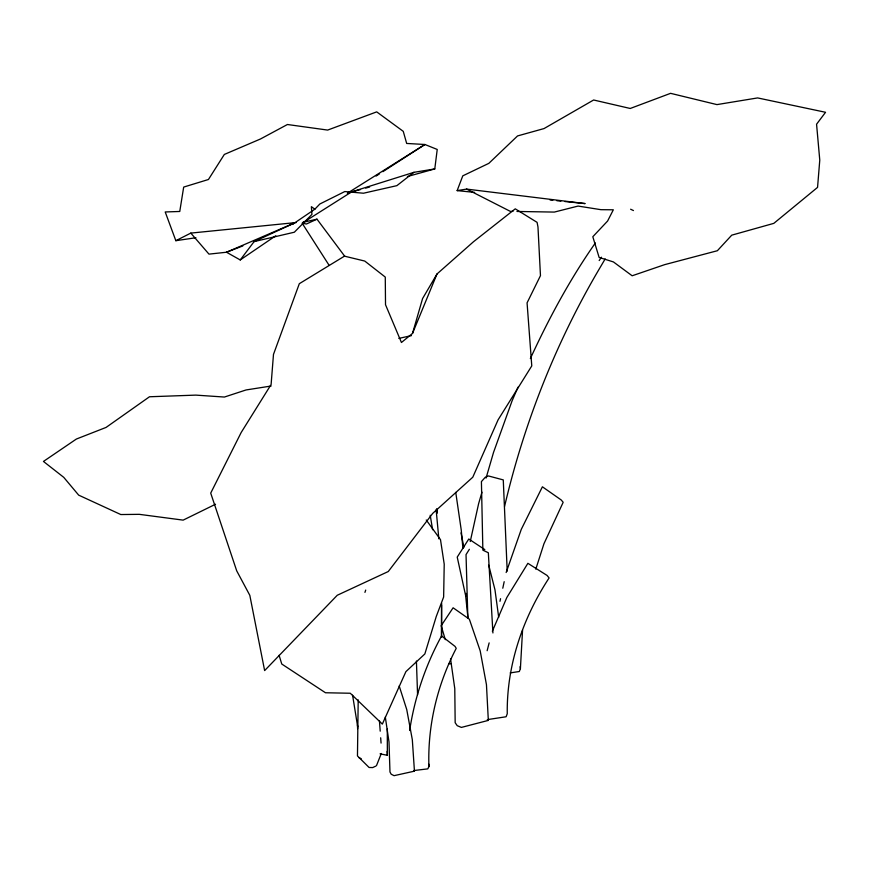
<?xml version="1.0" encoding="UTF-8"?>
<svg xmlns="http://www.w3.org/2000/svg" width="869" height="869" viewBox="0 0 869 869"><rect width="100%" height="100%" fill="white"/><g stroke="black" fill="none" stroke-linecap="round" stroke-linejoin="round"><path stroke-width="1.3" d="M441.593 636.977L441.637 603.216M441.463 636.781L441.528 605.063M385.315 717.055L388.997 741.952L389.975 771.965L391.202 774.236L394.07 775.669L414.448 771.161L413.763 770.553L427.798 768.869L428.928 766.61C427.494 725.582 437.27 684.707 456.225 648.35L455.052 646.406L441.561 635.967C425.484 665.317 414.687 697.416 409.647 730.503M358.202 699.849L357.463 755.943L369.086 767.479L372.682 767.577L375.69 766.154M510.179 672.899L519.314 671.509L520.401 668.652L522.562 630.101M407.42 176.526L434.782 168.934L437.226 149.457L424.908 144.493L406.67 143.45L403.259 131.349L376.701 111.873L327.656 130.078L287.422 124.506L260.461 138.997L224.332 154.443L208.441 179.503L183.685 187.074L179.764 211.471L165.208 211.96L175.842 240.691L195.916 237.737M499.99 601.305L500.555 598.687M502.793 588.226L504.183 581.687M470.248 541.517L478.623 503.651L481.969 492.136M487.14 650.718L489.149 642.886M504.552 506.508C524.365 421.997 556.703 340.442 601.12 265.816L605.161 258.919M412.503 333.446L422.584 298.556L437.009 273.963L473.496 241.734L515.263 208.842L537.075 222.355L537.976 226.961L540.464 275.658L527.07 302.857L531.774 365.914L498.1 419.825L472.779 477.211L432.729 513.362L388.269 571.53L337.27 595.254L264.632 670.586L249.816 595.33L236.705 570.835L210.711 493.114L241.158 432.534L271.106 384.522L273.485 354.4L299.316 283.696L344.461 256.159L364.752 261.058L385.271 277.081L385.521 304.726L401.435 342.495L412.503 333.446L437.009 273.963M486.064 478.069L493.505 452.477L512.091 400.826L518 387.161M535.804 569.152L543.951 543.744L563.177 502.282L561.211 499.968L542.397 486.803L521.281 529.351L506.149 572.53M364.937 592.386L365.708 590.073M474.659 192.397L457.148 190.615L462.786 175.842L488.823 163.361L517.555 135.933L544.037 128.569L593.625 100L630.242 108.473L670.575 93.331L716.958 104.606L757.616 97.925L825.55 112.286L816.567 124.213L819.771 160.124L817.555 187.389L773.812 223.366L731.741 235.162L717.37 250.728L664.687 264.643L632.154 275.777L613.416 261.927L599.132 257.452L592.81 236.737L607.605 221.03L613.34 209.798L600.913 209.679L578.091 206.072L554.324 212.079L516.957 211.46M376.462 765.698L381.306 753.477M492.343 631.242L506.844 597.492L527.885 563.318L547.101 575.463L549.089 577.95C522.758 618.196 506.584 665.339 507.257 713.731L506.116 716.762L488.541 719.434M530.351 358.593C548.871 318.445 569.955 279.221 595.363 242.972M469.369 549.306L466.034 554.607L467.837 617.663M599.186 260.548L601.446 257.202M175.842 240.691L190.811 233.098L208.973 254.128L226.505 252.238L240.235 259.95L254.106 241.604L294.656 222.909L314.871 209.179L319.857 203.987L344.787 191.549L363.481 193.222L396.872 185.651L413.937 172.323L434.782 168.934M240.235 259.95L275.777 235.76M292.44 224.419L294.656 222.909L226.505 252.238L242.842 245.916M351.087 192.223L303.14 222.573M376.071 176.07L379.471 173.865M382.881 171.66L424.908 144.493L347.459 193.179L360.494 189.551M215.534 504.237L183.153 520.129L139.322 514.339L120.802 514.546L78.688 495.145L63.741 477.331L43.45 461.439L76.396 439.03L106.083 427.418L149.49 396.764L195.84 395.113L224.398 397.046L246.079 389.953L271.117 386.021M344.852 256.42L316.989 219.173L306.409 224.006L302.14 223.203L328.862 264.936M347.459 193.179L413.937 172.323M365.708 188.106L369.618 187.02M302.803 222.355L316.989 219.173M445.308 639.66L441.191 625.713L453.107 607.789L469.358 619.195L480.188 650.838L486.455 684.685L488.324 720.401L461.374 727.418L457.224 725.68L455.171 722.726L454.78 688.585L450.533 658.735M254.106 241.604L294.341 232.219L311.928 214.415L311.363 206.67L314.871 209.179M398.817 338.41L411.45 335.619M457.148 190.615L466.588 189.094L585.13 203.585L564.926 201.532M290.93 223.757L293.613 223.366M190.811 233.098L296.307 222.529M448.73 663.807L451.087 663.644M512.949 211.395L510.277 211.352L466.588 189.094M550.11 200.033L552.803 200.304M556.844 200.717L560.885 201.13M380.068 753.847L387.368 755.291L387.292 728.928M630.622 209.223L633.447 210.559M358.886 757.616L361.222 758.702M483.479 550.468L488.335 552.749L492.919 632.958M484.815 549.599L468.782 539.008L457.224 557.105L465.643 595.645L468 618.391M487.281 719.63L488.324 720.401M426.244 519.988L440.485 539.638L444.222 564.166L443.635 597.025L436.249 616.523L424.843 653.955L405.899 671.639L382.338 724.094L350.272 693.245L325.484 692.756L281.762 664.025L279.101 655.324M399.197 685.967L406.735 709.517L412.319 739.682L414.448 771.161M488.736 565.154L494.961 589.758L498.697 617.283M455.747 492.408L461.233 529.96L462.927 548.426M461.026 532.882L463.861 547.318M436.683 509.049L437.368 513.068L436.759 509.158M430.209 515.252L432.621 529.742M352.586 695.2L357.691 726.821M520.118 666.675L520.401 668.652M436.129 509.614L438.845 538.823M379.416 720.575L380.198 731.166M380.676 737.792L381.067 743.093M466.045 593.353L466.186 596.004M387.15 751.337L387.368 755.291M416.414 661.059L417.576 694.842M357.452 724.833L357.615 728.798M507.203 571.129L503.27 479.905L488.4 475.94L485.163 477.385L481.415 481.6L482.86 550.164M428.917 764.231L428.928 766.61"/></g></svg>
